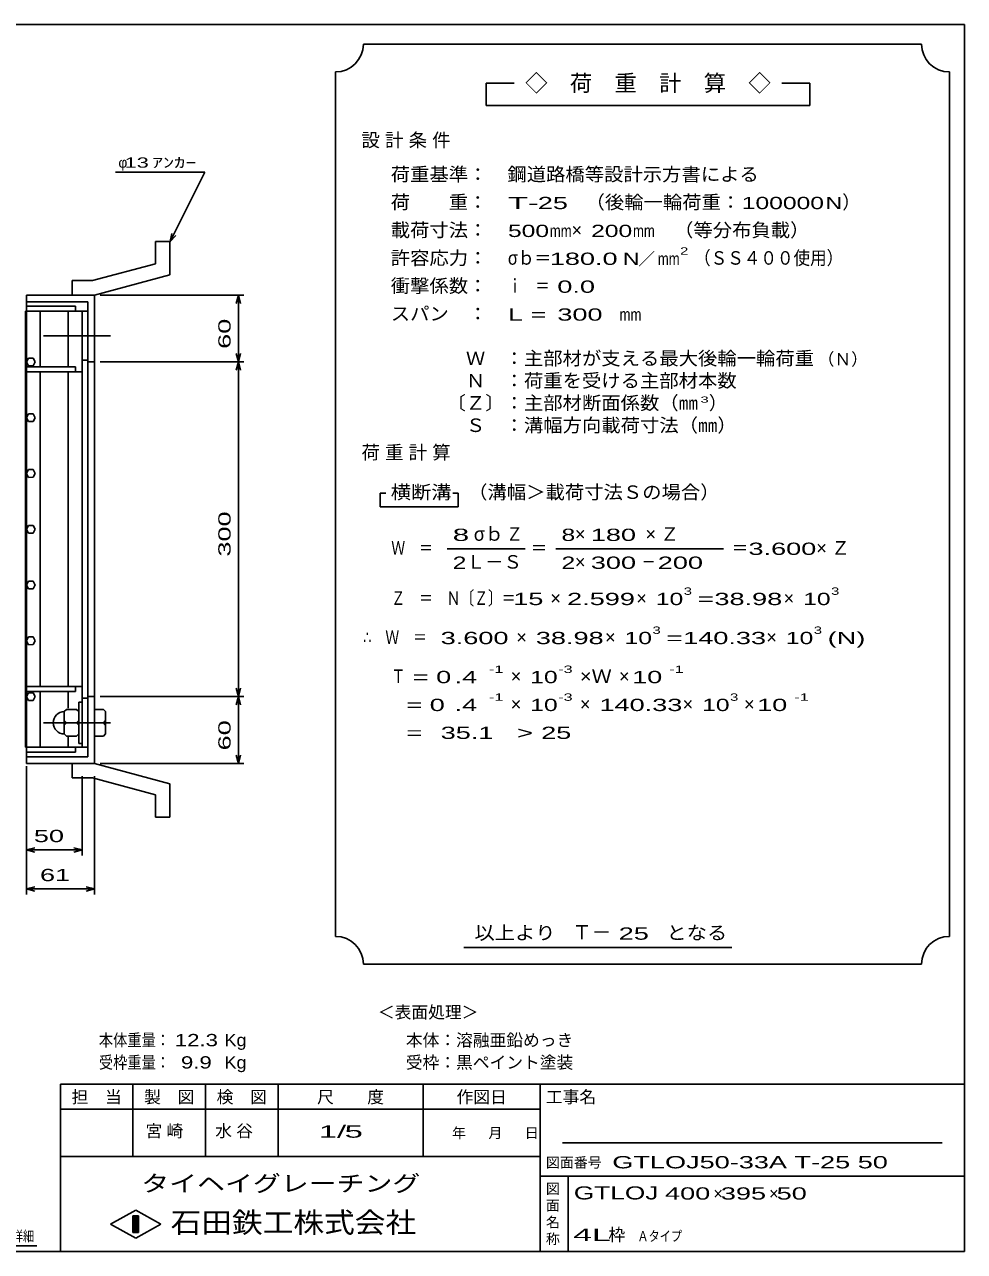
# Model space of a CAD drawing. Units: millimetres, scale not verified. Extents: x -910 to 866, y -641 to 527.
# Drawn here: x 23 to 866, y -573 to 527 of the extents above; entities that cross this region are included whole.
import ezdxf
from ezdxf.enums import TextEntityAlignment as Align

# ---------------------------------------------------------------- set-up
doc = ezdxf.new("R2010")
doc.units = ezdxf.units.MM
doc.header["$LTSCALE"] = 5
doc.linetypes.add('CHAIN', pattern=[18.5, 12, -1.5, 3.5, -1.5])
for name, color, linetype, lineweight in [('0_2', 150, 'Continuous', 25), ('16', 3, 'Continuous', 25), ('19', 6, 'Continuous', 25), ('22', 4, 'Continuous', 25), ('24', 2, 'Continuous', 25), ('32', 4, 'Continuous', 25)]:
    doc.layers.add(name, color=color, linetype=linetype, lineweight=lineweight)
doc.styles.add('ベクトル', font='')
doc.styles.get('ベクトル').set_extended_font_data('ベクトル')

msp = doc.modelspace()

# ---------------------------------------------------------------- linework, layer by layer
at = {"layer": '0_2'}
for p, q in [((-864.5, 526.75), (865.5, 526.75)), ((865.5, 526.75), (865.5, -573.25)), ((865.5, -423.25), (55.5, -423.25)), ((55.5, -423.25), (55.5, -573.25)), ((120.5, -423.25), (120.5, -488.25)), ((185.5, -488.25), (185.5, -423.25)), ((250.5, -423.25), (250.5, -488.25)), ((380.5, -488.25), (380.5, -423.25)), ((485.5, -423.25), (485.5, -573.25)), ((485.5, -445.75), (55.5, -445.75)), ((845.5, -475.75), (505.5, -475.75)), ((55.5, -488.25), (485.5, -488.25)), ((485.5, -505.75), (865.5, -505.75)), ((510.5, -573.25), (510.5, -505.75)), ((100.5, -548.75), (123, -536.25)), ((123, -536.25), (145.5, -548.75)), ((123, -561.25), (100.5, -548.75)), ((120.5, -541.25), (125.5, -541.25)), ((120.5, -556.25), (120.5, -541.25)), ((120.5, -541.25), (121.5, -541.25)), ((121.5, -541.25), (121.5, -556.25)), ((122.5, -556.25), (122.5, -541.25)), ((122.5, -541.25), (123.5, -541.25)), ((145.5, -548.75), (123, -561.25)), ((123.5, -541.25), (123.5, -556.25)), ((124.5, -556.25), (124.5, -541.25)), ((124.5, -541.25), (125.5, -541.25)), ((125.5, -541.25), (125.5, -556.25)), ((125.5, -541.25), (125.5, -556.25)), ((125.5, -556.25), (120.5, -556.25)), ((121.5, -556.25), (122.5, -556.25)), ((123.5, -556.25), (124.5, -556.25)), ((865.5, -573.25), (-864.5, -573.25))]:
    msp.add_line(p, q, dxfattribs=at)
at = {"layer": '16'}
for p, q in [((24.3, -121.25), (24.3, 269.75)), ((24.3, 269.75), (25, 269.75)), ((69, 274.25), (25, 274.25)), ((25, 274.25), (25, 269.75)), ((25, 269.75), (69, 269.75)), ((25, -121.25), (25, 269.75)), ((25, 269.75), (75, 269.75)), ((37.5, 219.75), (37.5, 269.75)), ((62.5, 219.75), (62.5, 269.75)), ((69, 269.75), (69, 274.25)), ((75, -121.25), (75, 269.75)), ((75, 269.75), (80, 269.75)), ((80, 269.75), (80, 225.75)), ((26.976, 227.7), (25, 224.222)), ((25, 224.222), (27.024, 220.772)), ((30.976, 227.728), (26.976, 227.7)), ((27.024, 220.772), (31.024, 220.8)), ((33, 224.25), (30.976, 227.728)), ((31.024, 220.8), (33, 224.278)), ((80, 225.75), (75, 225.75)), ((25, 219.75), (25, 215.25)), ((69, 219.75), (25, 219.75)), ((25, 215.25), (75, 215.25)), ((37.5, -66.75), (37.5, 215.25)), ((62.5, -66.75), (62.5, 215.25)), ((69, 215.25), (69, 219.75)), ((26.976, 177.7), (25, 174.222)), ((30.976, 177.728), (26.976, 177.7)), ((33, 174.25), (30.976, 177.728)), ((25, 174.222), (27.024, 170.772)), ((27.024, 170.772), (31.024, 170.8)), ((31.024, 170.8), (33, 174.278)), ((26.976, 127.7), (25, 124.222)), ((25, 124.222), (27.024, 120.772)), ((30.976, 127.728), (26.976, 127.7)), ((33, 124.25), (30.976, 127.728)), ((31.024, 120.8), (33, 124.278)), ((27.024, 120.772), (31.024, 120.8)), ((26.976, 77.7), (25, 74.222)), ((30.976, 77.728), (26.976, 77.7)), ((33, 74.25), (30.976, 77.728)), ((25, 74.222), (27.024, 70.772)), ((27.024, 70.772), (31.024, 70.8)), ((31.024, 70.8), (33, 74.278)), ((26.976, 27.7), (25, 24.222)), ((25, 24.222), (27.024, 20.772)), ((30.976, 27.728), (26.976, 27.7)), ((33, 24.25), (30.976, 27.728)), ((31.024, 20.8), (33, 24.278)), ((27.024, 20.772), (31.024, 20.8)), ((26.976, -22.3), (25, -25.778)), ((25, -25.778), (27.024, -29.228)), ((30.976, -22.272), (26.976, -22.3)), ((27.024, -29.228), (31.024, -29.2)), ((33, -25.75), (30.976, -22.272)), ((31.024, -29.2), (33, -25.722)), ((25, -71.25), (25, -66.75)), ((25, -66.75), (75, -66.75)), ((25, -71.25), (69, -71.25)), ((26.976, -72.3), (25, -75.778)), ((25, -75.778), (27.024, -79.228)), ((30.976, -72.272), (26.976, -72.3)), ((33, -75.75), (30.976, -72.272)), ((31.024, -79.2), (33, -75.722)), ((37.5, -121.25), (37.5, -71.25)), ((62.5, -86.25), (62.5, -71.25)), ((69, -71.25), (69, -66.75)), ((27.024, -79.228), (31.024, -79.2)), ((59, -89.25), (61, -87.25)), ((61, -87.25), (70, -87.25)), ((72, -89.25), (70, -87.25)), ((72, -117.75), (72, -80.75)), ((72, -80.75), (75, -80.75)), ((80, -77.25), (75, -77.25)), ((75, -117.75), (75, -80.75)), ((80, -121.25), (80, -77.25)), ((59, -109.25), (59, -89.25)), ((61, -99.25), (59, -97.25)), ((70, -99.25), (72, -97.25)), ((61, -99.25), (59, -101.25)), ((59, -109.25), (61, -111.25)), ((61, -99.25), (70, -99.25)), ((72, -101.25), (70, -99.25)), ((70, -111.25), (72, -109.25)), ((61, -111.25), (70, -111.25)), ((62.5, -121.25), (62.5, -112.25)), ((72, -117.75), (75, -117.75)), ((24.3, -121.25), (25, -121.25)), ((25, -121.25), (69, -121.25)), ((25, -125.75), (25, -121.25)), ((25, -121.25), (75, -121.25)), ((69, -125.75), (25, -125.75)), ((69, -121.25), (69, -125.75)), ((75, -121.25), (80, -121.25))]:
    msp.add_line(p, q, dxfattribs=at)
at = {"layer": '16', "linetype": 'CHAIN'}
for p, q in [((40.5, 247.75), (100.5, 247.75)), ((40.5, -99.25), (100.5, -99.25))]:
    msp.add_line(p, q, dxfattribs=at)
at = {"layer": '16'}
msp.add_arc((59, -99.25), 10, 90, 270, dxfattribs=at)
at = {"layer": '19'}
for p, q in [((140.61, 332.37), (153.61, 332.37)), ((140.61, 312.35), (140.61, 332.37)), ((153.61, 302.37), (153.61, 332.37)), ((140.61, 312.35), (84.28, 297.26)), ((65.99, 297.26), (84.28, 297.26)), ((65.99, 284.26), (65.99, 297.26)), ((86, 284.25), (153.61, 302.37)), ((25, 274.25), (25, 284.25)), ((25, 284.25), (86, 284.25)), ((80, 278.25), (25, 278.25)), ((66, 284.25), (86, 284.25)), ((80, -129.75), (80, 278.25)), ((86, 284.25), (86, -135.75)), ((86, 224.25), (80, 224.25)), ((86, -75.75), (80, -75.75)), ((94, -87.25), (86, -87.25)), ((86, -87.25), (86, -111.25)), ((96, -89.25), (94, -87.25)), ((96, -97.25), (94, -99.25)), ((96, -109.25), (96, -89.25)), ((86, -99.25), (94, -99.25)), ((94, -99.25), (96, -101.25)), ((94, -111.25), (96, -109.25)), ((86, -111.25), (94, -111.25)), ((25, -135.75), (25, -125.75)), ((25, -129.75), (80, -129.75)), ((86, -135.75), (25, -135.75)), ((65.99, -148.76), (65.99, -135.76)), ((66, -135.75), (86, -135.75)), ((153.61, -153.87), (86, -135.75)), ((65.99, -148.76), (84.28, -148.76)), ((140.61, -163.85), (84.28, -148.76)), ((153.61, -183.87), (153.61, -153.87)), ((140.61, -183.87), (140.61, -163.85)), ((140.61, -183.87), (153.61, -183.87))]:
    msp.add_line(p, q, dxfattribs=at)
at = {"layer": '22'}
for p, q in [((105, 394.25), (185, 394.25)), ((154, 332.25), (185, 394.25)), ((154, 332.25), (155.5, 339.55)), ((154, 332.25), (159, 337.75)), ((91, 284.25), (220, 284.25)), ((213, 276.75), (215, 284.25)), ((217, 276.75), (215, 284.25)), ((215, 224.25), (215, 284.25)), ((215, 224.25), (213, 231.75)), ((215, 224.25), (217, 231.75)), ((91, 224.25), (220, 224.25)), ((213, 216.75), (215, 224.25)), ((217, 216.75), (215, 224.25)), ((215, -75.75), (215, 224.25)), ((91, -75.75), (220, -75.75)), ((215, -75.75), (213, -68.25)), ((213, -83.25), (215, -75.75)), ((215, -75.75), (217, -68.25)), ((217, -83.25), (215, -75.75)), ((215, -135.75), (215, -75.75)), ((215, -135.75), (213, -128.25)), ((215, -135.75), (217, -128.25)), ((25, -218.25), (25, -138.25)), ((25, -253.25), (25, -138.25)), ((91, -135.75), (220, -135.75)), ((75, -218.25), (75, -147.25)), ((86, -253.25), (86, -147.25)), ((25, -213.25), (32.5, -211.25)), ((32.5, -215.25), (25, -213.25)), ((25, -213.25), (75, -213.25)), ((75, -213.25), (67.5, -211.25)), ((67.5, -215.25), (75, -213.25)), ((25, -248.25), (32.5, -246.25)), ((32.5, -250.25), (25, -248.25)), ((25, -248.25), (86, -248.25)), ((86, -248.25), (78.5, -246.25)), ((78.5, -250.25), (86, -248.25))]:
    msp.add_line(p, q, dxfattribs=at)
at = {"layer": '24', "color": 4}
for p, q in [((827, 509.25), (327, 509.25)), ((302, 484.25), (302, -290.75)), ((852, -290.75), (852, 484.25)), ((462, 474.25), (437, 474.25)), ((437, 474.25), (437, 454.25)), ((727, 474.25), (702, 474.25)), ((727, 454.25), (727, 474.25)), ((437, 454.25), (727, 454.25)), ((347, 106.75), (342, 106.75)), ((342, 106.75), (342, 94.25)), ((412, 106.75), (407, 106.75)), ((412, 94.25), (412, 106.75)), ((342, 94.25), (412, 94.25)), ((402, 56.75), (472, 56.75)), ((499.5, 56.75), (649.5, 56.75)), ((417, -300.75), (657, -300.75)), ((327, -315.75), (827, -315.75))]:
    msp.add_line(p, q, dxfattribs=at)
for centre, start, end in [((302, 509.25), 270, 0), ((852, 509.25), 180, 270), ((302, -315.75), 0, 90), ((852, -315.75), 90, 180)]:
    msp.add_arc(centre, 25, start, end, dxfattribs=at)
at = {"layer": '32'}
msp.add_line((34.5, -568.25), (-93, -568.25), dxfattribs=at)

# ---------------------------------------------------------------- texts
at = {"layer": '0_2', "style": 'ベクトル'}
for s, height, p in [('担\u3000当', 11, (65.5, -434.75)), ('製\u3000図', 11, (130.5, -434.75)), ('検\u3000図', 11, (195.5, -434.75)), ('尺\u3000\u3000度', 11, (285.5, -434.75)), ('作図日', 11, (410.5, -434.75)), ('工事名', 11, (490.5, -434.75)), ('年', 9.164, (406.5, -467)), ('月', 9.164, (439, -467)), ('日', 9.164, (471.5, -467)), ('図面番号', 9.164, (490.5, -493.5)), ('図', 9.164, (490.5, -517)), ('面', 9.164, (490.5, -532)), ('名', 9.164, (490.5, -547)), ('称', 9.164, (490.5, -562))]:
    msp.add_text(s, height=height, dxfattribs=at).set_placement(p, align=Align.MIDDLE_LEFT)
at = {"layer": '0_2', "color": 222, "style": 'ベクトル'}
for s, height, width, p in [('タイヘイグレーチング', 14.66, 1.25, (128, -512.25)), ('石田鉄工株式会社', 18.33, 1.1, (154.25, -547.25))]:
    msp.add_text(s, height=height, dxfattribs=dict(at, width=width)).set_placement(p, align=Align.MIDDLE_LEFT)
at = {"layer": '22', "color": 2, "style": 'ベクトル'}
for s, height, width, p in [(' 13 ', 9.164, 1.6, (107.5, 403)), ('ｱﾝｶｰ', 9.164, 1.6, (137.5, 403)), (' 50 ', 11, 1.65, (25, -200.75)), (' 61 ', 11, 1.65, (30.5, -235.75)), ('本体重量：', 11, 0.85, (90, -383.75)), (' 12.3', 11, 1.35, (152.5, -383.75)), ('Kg', 11, 1.1, (202.5, -383.75)), ('受枠重量：', 11, 0.85, (90, -403.75)), ('  9.9', 11, 1.35, (152.5, -403.75)), ('Kg', 11, 1.1, (202.5, -403.75)), ('1/', 11, 2, (287, -465.75)), (' 5 ', 11, 2, (302, -465.75)), ('GTLOJ50-33A T-25 50              ', 11, 1.65, (550, -493.25)), ('GTLOJ', 11.73, 1.5, (515.5, -520.75)), (' 400 ', 11, 1.65, (590.5, -521.25)), (' 395 ', 11, 1.65, (640.5, -521.25)), (' 50 ', 11, 1.65, (690.5, -521.25)), ('4L', 11, 2.05, (515, -558.25)), ('Ａタイプ', 9.164, 0.8, (572.5, -559.5))]:
    msp.add_text(s, height=height, dxfattribs=dict(at, width=width)).set_placement(p, align=Align.MIDDLE_LEFT)
for s, height, p in [('φ', 9.164, (107.5, 403)), ('＜表面処理＞', 11, (340, -358.75)), ('本体：', 11, (365, -383.75)), ('溶融亜鉛めっき', 11, (410, -383.75)), ('受枠：', 11, (365, -403.75)), ('黒ペイント塗装', 11, (410, -403.75)), ('×', 11, (640.5, -521.25)), ('×', 11, (690.5, -521.25)), ('枠', 11, (546.5, -558.25))]:
    msp.add_text(s, height=height, dxfattribs=at).set_placement(p, align=Align.MIDDLE_LEFT)
at = {"layer": '22', "color": 2, "style": 'ベクトル', "width": 1.65}
for s, p in [(' 60 ', (202.5, 229.25)), (' 300 ', (202.5, 43)), (' 60 ', (202.5, -130.75))]:
    msp.add_text(s, height=11, rotation=90, dxfattribs=at).set_placement(p, align=Align.MIDDLE_LEFT)
at = {"layer": '22', "color": 2, "char_height": 11, "attachment_point": 4, "style": 'ベクトル'}
for s, insert in [('\\T1.25;宮崎\u3000', (131.75, -465.75)), ('\\T1.25;水谷\u3000', (194.25, -465.75))]:
    msp.add_mtext(s, dxfattribs=dict(at, insert=insert))
at = {"layer": '24', "style": 'ベクトル'}
for s, height, p in [('◇\u3000荷\u3000重\u3000計\u3000算\u3000◇', 14.66, (472, 474.25)), ('）', 12.1, (756, 367.5)), ('×', 12.1, (513.5, 342.5)), ('／', 11, (573.25, 316.75)), ('（Ｎ）', 11, (734, 226.75)), ('）', 12.1, (636.5, 187.5)), ('σｂ', 12.1, (426, 70)), ('×', 12.1, (516.5, 70)), ('Ｌ－Ｓ', 12.1, (419.5, 45)), ('×', 12.1, (516.5, 45)), ('×', 12.1, (494.5, 12.5)), ('×', 12.1, (571.5, 12.5)), ('×', 12.1, (703.5, 12.5)), ('×', 12.1, (464, -22.5)), ('×', 12.1, (543.5, -22.5)), ('×', 12.1, (688, -22.5)), ('×', 12.1, (459, -57.5)), ('×', 12.1, (556, -57.5)), ('×', 12.1, (459, -82.5)), ('×', 12.1, (521, -82.5)), ('×', 12.1, (613, -82.5)), ('×', 12.1, (668, -82.5)), ('Ｔ－', 12.83, (514, -287))]:
    msp.add_text(s, height=height, dxfattribs=at).set_placement(p, align=Align.MIDDLE_LEFT)
for s, height, width, p in [('荷重基準：\u3000', 12.1, 1.05, (351.5, 392.5)), ('鋼道路橋等設計示方書による', 12.1, 1.05, (456, 392.5)), ('荷\u3000\u3000重：\u3000', 12.1, 1.05, (351.5, 367.5)), ('（後輪一輪荷重：', 12.1, 1.05, (526, 367.5)), ('T-', 11, 2, (456.5, 366.75)), (' 25 ', 11, 1.65, (476.5, 366.75)), ('100000', 11, 1.5, (666, 366.75)), ('N', 11, 1.4, (741, 366.75)), ('載荷寸法：\u3000', 12.1, 1.05, (351.5, 342.5)), ('500', 11, 1.5, (456.5, 341.75)), ('mm', 11, 0.8, (494, 341.75)), ('200', 11, 1.5, (531, 341.75)), ('mm', 11, 0.8, (568.5, 341.75)), ('\u3000（等分布負載）', 12.1, 1.05, (588, 342.5)), ('許容応力：\u3000', 12.1, 1.05, (351.5, 317.5)), ('σｂ＝', 12.1, 0.9, (456.5, 317.5)), ('180.0', 11, 1.65, (494, 316.75)), ('N', 11, 1.4, (559.5, 316.75)), ('mm', 11, 0.8, (590.75, 316.75)), ('2', 6.598, 1.5, (610.75, 323.75)), ('（ＳＳ４００使用）', 12.1, 0.9, (623.25, 317.5)), ('衝撃係数：\u3000', 12.1, 1.05, (351.5, 292.5)), ('ｉ\u3000＝', 12.1, 0.75, (456.5, 292.5)), (' 0.0', 11, 1.65, (494, 291.75)), ('スパン\u3000：\u3000', 12.1, 1.05, (351.5, 267.5)), ('L =', 11, 1.65, (456.5, 266.75)), (' 300 ', 11, 1.65, (494, 266.75)), ('mm', 11, 0.8, (556.5, 266.75)), ('\u3000Ｗ\u3000：主部材が支える最大後輪一輪荷重', 12.1, 1.05, (401.5, 227.5)), ('\u3000Ｎ\u3000：荷重を受ける主部材本数', 12.1, 1.05, (401.5, 207.5)), ('〔Ｚ〕：主部材断面係数（㎜', 12.1, 1.05, (401.5, 187.5)), ('3', 5.499, 1.8, (629, 190.5)), ('\u3000Ｓ\u3000：溝幅方向載荷寸法（㎜）', 12.1, 1.05, (401.5, 167.5)), ('横断溝', 12.1, 1.1, (351.5, 107.5)), ('\u3000（溝幅＞載荷寸法Ｓの場合）', 12.1, 1.05, (403.5, 107.5)), ('8', 11, 1.8, (407, 69.25)), ('Ｚ', 12.1, 0.9, (455, 70)), ('8', 11, 1.5, (504.5, 69.25)), (' 180 ', 11, 1.65, (524, 69.25)), ('Ｗ\u3000＝', 12.1, 0.75, (352, 57.5)), ('＝', 12.1, 0.9, (477, 57.5)), ('＝', 12.1, 0.9, (657, 57.5)), ('3.600', 11, 1.65, (672, 56.75)), ('2', 11, 1.5, (407, 44.25)), ('2', 11, 1.5, (504.5, 44.25)), (' 300 ', 11, 1.65, (524, 44.25)), ('－', 12.1, 0.75, (576.5, 45)), (' 200 ', 11, 1.65, (584, 44.25)), ('3', 6.598, 1.5, (614, 18.75)), ('3', 6.598, 1.5, (746, 18.75)), ('Ｚ\u3000＝\u3000Ｎ〔Ｚ〕＝', 12.1, 0.75, (352, 12.5)), (' 15 ', 11, 1.65, (454.5, 11.75)), ('2.599', 11, 1.65, (509.5, 11.75)), ('10', 11, 1.5, (589, 11.75)), ('=', 11, 1.7, (626.5, 11.75)), ('38.98', 11, 1.65, (641.5, 11.75)), ('10', 11, 1.5, (721, 11.75)), ('∴\u3000Ｗ\u3000＝', 12.1, 0.75, (327, -22.5)), (' 3.600', 11, 1.65, (389.5, -23.25)), ('38.98', 11, 1.65, (481.5, -23.25)), ('10', 11, 1.5, (561, -23.25)), ('3', 6.598, 1.5, (586, -16.25)), ('=', 11, 1.7, (598.5, -23.25)), ('140.33', 11, 1.65, (613.5, -23.25)), ('10', 11, 1.5, (705.5, -23.25)), ('3', 6.598, 1.5, (730.5, -16.25)), ('(N)', 11, 1.65, (743, -23.25)), ('Ｔ', 12.1, 0.75, (352, -57.5)), (' = 0', 11, 1.65, (364.5, -58.25)), (' .4 ', 11, 1.65, (402, -58.25)), ('-1', 6.598, 1.65, (439.5, -51.25)), ('10', 11, 1.5, (476.5, -58.25)), ('-3', 6.598, 1.65, (501.5, -51.25)), ('×Ｗ', 12.1, 1.1, (521, -57.5)), (' 10 ', 11, 1.65, (561, -58.25)), ('-1', 6.598, 1.65, (601, -51.25)), ('-1', 6.598, 1.65, (439.5, -76.25)), ('-3', 6.598, 1.65, (501.5, -76.25)), ('3', 6.598, 1.5, (655.5, -76.25)), ('-1', 6.598, 1.65, (713, -76.25)), ('  = 0', 11, 1.65, (352, -83.25)), (' .4 ', 11, 1.65, (402, -83.25)), ('10', 11, 1.5, (476.5, -83.25)), ('140.33', 11, 1.65, (538.5, -83.25)), ('10', 11, 1.5, (630.5, -83.25)), (' 10 ', 11, 1.65, (673, -83.25)), ('  =', 11, 1.65, (352, -108.25)), (' 35.1', 11, 1.65, (389.5, -108.25)), ('>', 11, 1.7, (464.5, -108.25)), (' 25 ', 11, 1.65, (479.5, -108.25)), ('以上より\u3000', 12.1, 1.1, (426.5, -287.5)), (' 25 ', 11, 1.65, (549, -288.25)), ('となる', 12.1, 1.1, (598.5, -287.5))]:
    msp.add_text(s, height=height, dxfattribs=dict(at, width=width)).set_placement(p, align=Align.MIDDLE_LEFT)
at = {"layer": '24', "char_height": 12.1, "attachment_point": 4, "style": 'ベクトル'}
for s, insert in [('\\T1.28;設計条件', (325.25, 422.5)), ('\\T1.28;荷重計算', (325.25, 142.5)), ('\\T1.42;×Ｚ', (579.75, 70)), ('\\T1.42;×Ｚ', (732.75, 57.5))]:
    msp.add_mtext(s, dxfattribs=dict(at, insert=insert))
at = {"layer": '32', "color": 2, "style": 'ベクトル', "width": 0.8}
msp.add_text('主部材ノンスリップ部詳細', height=9.164, dxfattribs=at).set_placement((-88, -559.5), align=Align.MIDDLE_LEFT)

doc.saveas('drawing.dxf')
